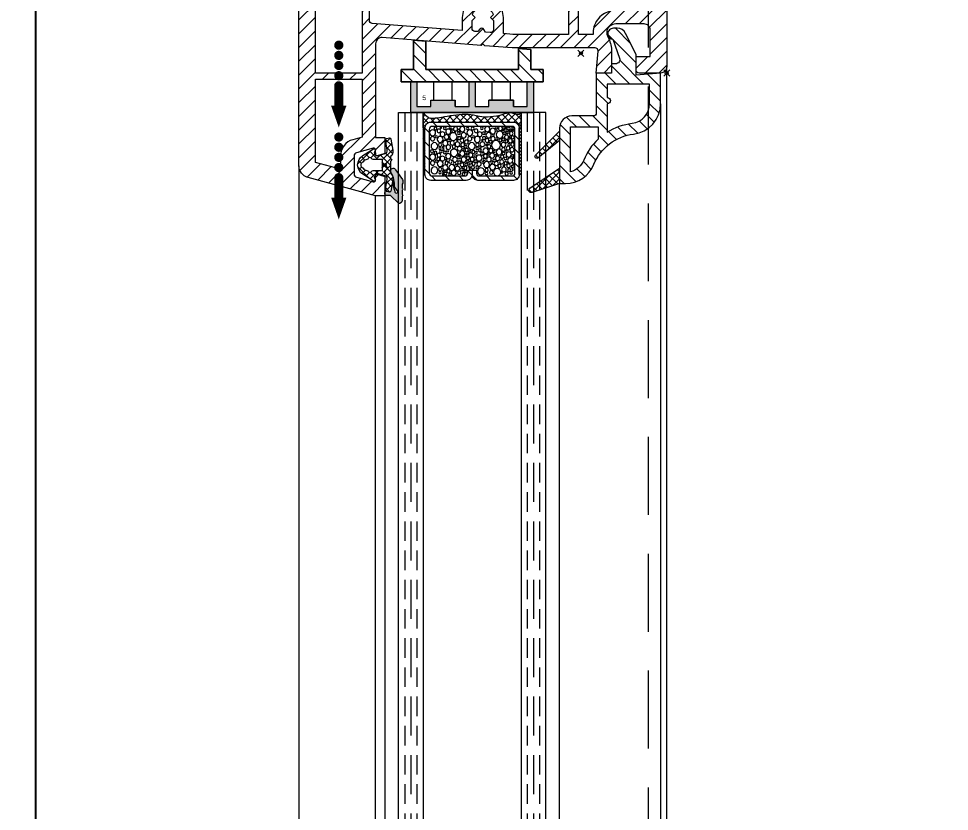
# Model space of a CAD drawing. Header units: millimetres. Extents: x -20000 to 230000, y -17405 to 25402.
# Drawn here: x 145014.8 to 145166.6, y -4592.7 to -4463.4 of the extents above; entities that cross this region are included whole.
import ezdxf

# ---------------------------------------------------------------- set-up
doc = ezdxf.new("R2010")
doc.units = ezdxf.units.MM
doc.header["$PDMODE"] = 35
doc.header["$PDSIZE"] = 0.5
doc.linetypes.add('CACHE', pattern=[9.525, 6.35, -3.175])
doc.layers.get('0').update_dxf_attribs({"lineweight": 13})
doc.layers.get('Defpoints').update_dxf_attribs({"true_color": 0xc2a584})
doc.layers.add('0 - Invisible', color=43, linetype='Continuous', lineweight=0, plot=False)
for name, color, linetype, lineweight in [('1 - Acier', 160, 'Continuous', 13), ('1 - BETON', 251, 'Continuous', 25), ('1 - Cotation', 32, 'Continuous', 13), ('1 - INTERROMPU', 253, 'CACHE', 13), ('1 - Joint', 7, 'Continuous', 13), ('1 - PVC', 7, 'Continuous', 13), ('1 - Silicone', 40, 'Continuous', 13), ('1 - Vitrage', 252, 'Continuous', 13)]:
    doc.layers.add(name, color=color, linetype=linetype, lineweight=lineweight)
doc.styles.get("Standard").update_dxf_attribs({"font": 'ARIALUNI.TTF'})
doc.styles.add('Texte Poralu', font='tahomabd.ttf')
doc.dimstyles.new('100 - 1000', dxfattribs={"dimtxt": 15, "dimasz": 15, "dimexe": 5, "dimexo": 2.5, "dimgap": 8, "dimtad": 1, "dimdec": 1, "dimtxsty": 'Texte Poralu', "dimcen": 10, "dimazin": 0, "dimtfac": 1, "dimtdec": 1, "dimtmove": 0, "dimatfit": 3, "dimfxl": 1, "dimarcsym": 0})
doc.dimstyles.new('30 - 1000', dxfattribs={"dimtxt": 10, "dimasz": 10, "dimexe": 5, "dimexo": 2.5, "dimgap": 5, "dimtad": 1, "dimdec": 1, "dimtxsty": 'Texte Poralu', "dimcen": 5, "dimazin": 0, "dimtfac": 1, "dimtdec": 1, "dimtmove": 0, "dimatfit": 3, "dimfxl": 1, "dimarcsym": 0})
pattern_1 = [(45, (-2912.3842, -784.6884), (-0.561266, 0.561266), []), (135, (-2912.3842, -784.6884), (-0.561266, -0.561266), [])]

# ---------------------------------------------------------------- blocks, each defined once
blk = doc.blocks.new('*D988')
at = {"layer": '1 - Cotation', "color": 0, "lineweight": -2, "transparency": 16777216}
for p, q in [((145020, -3805.67), (145367.5, -3805.67)), ((145362.5, -3820.67), (145362.5, -4891.27)), ((145020, -4906.27), (145367.5, -4906.27))]:
    blk.add_line(p, q, dxfattribs=at)
at = {"layer": '1 - Cotation', "color": 0, "transparency": 16777216}
for points in [[(145360, -3820.67), (145365, -3820.67), (145362.5, -3805.67)], [(145360, -4891.27), (145365, -4891.27), (145362.5, -4906.27)]]:
    blk.add_solid(points, dxfattribs=at)
at = {"layer": 'Defpoints', "color": 0, "transparency": 16777216}
for p in [(145017.5, -3805.67), (145017.5, -4906.27), (145362.5, -4906.27)]:
    blk.add_point(p, dxfattribs=at)
at = {"layer": '1 - Cotation', "color": 0, "transparency": 16777216, "insert": (145347, -4355.97), "char_height": 15, "attachment_point": 5, "rotation": 90, "style": 'Texte Poralu'}
blk.add_mtext('H', dxfattribs=at)
blk = doc.blocks.new('Rehau - M86')
at = {"layer": '1 - PVC', "linetype": 'ByBlock'}
h = blk.add_hatch(dxfattribs=at)
h.set_pattern_fill('ANSI31', color=256, scale=0.5, style=0)
h.set_pattern_definition([(225, (-60, 0), (-1.122532, 1.122532), [])])
h.paths.add_polyline_path([(-46, 39.99), (-46, 36.01)], flags=17)
edge = h.paths.add_edge_path()
edge.add_ellipse((-1, -22), major_axis=(-0.707, 0.707), ratio=1, start_angle=135, end_angle=225, ccw=False)
edge.add_line((-1, -23), (-4.5, -23))
edge.add_ellipse((-4.5, -22.5), major_axis=(0.354, 0.354), ratio=1, start_angle=135, end_angle=225, ccw=False)
edge.add_line((-5, -22.5), (-5, -20.3))
edge.add_line((-5, -20.3), (-2.7, -20.3))
edge.add_line((-2.7, -20.3), (-2.7, -16))
edge.add_ellipse((-3.7, -16), major_axis=(-0.707, 0.707), ratio=1, start_angle=225, end_angle=315)
edge.add_line((-3.7, -15), (-8.31, -15))
edge.add_ellipse((-8.31, -16.5), major_axis=(-1.06, 1.06), ratio=1, start_angle=-45, end_angle=29.2089)
edge.add_ellipse((-8.6, -16.42), major_axis=(0.849, 0.849), ratio=1, start_angle=119.2089, end_angle=160)
edge.add_line((-9.69, -16.93), (-9.47, -17.4))
edge.add_ellipse((-14, -19.51), major_axis=(3.54, 3.54), ratio=1, start_angle=315, end_angle=340, ccw=False)
edge.add_line((-9, -19.51), (-9, -23))
edge.add_line((-9, -23), (-11.5, -23))
edge.add_line((-11.5, -23), (-11.19, -19.44))
edge.add_ellipse((-11.69, -19.4), major_axis=(0.354, 0.354), ratio=1, start_angle=310, end_angle=405)
edge.add_line((-11.69, -18.9), (-25.21, -18.9))
edge.add_line((-25.21, -18.9), (-29.67, -18.55))
edge.add_line((-29.67, -18.55), (-30, -18.22))
edge.add_line((-30, -18.22), (-30.28, -18.5))
edge.add_line((-30.28, -18.5), (-46.42, -17.23))
edge.add_ellipse((-46.5, -18.23), major_axis=(0.707, 0.707), ratio=1, start_angle=40.5, end_angle=135)
edge.add_line((-47.5, -18.23), (-47.5, -33.5))
edge.add_line((-47.5, -33.5), (-46, -33.5))
edge.add_line((-46, -33.5), (-46, -36.01))
edge.add_ellipse((-46.2, -36.01), major_axis=(-0.141, 0.141), ratio=1, start_angle=150, end_angle=225, ccw=False)
edge.add_line((-46.15, -36.2), (-47.25, -36.49))
edge.add_ellipse((-47.3, -36.3), major_axis=(0.141, 0.141), ratio=1, start_angle=225, end_angle=240, ccw=False)
edge.add_ellipse((-47.3, -36.3), major_axis=(-0.141, 0.141), ratio=1, start_angle=45, end_angle=135, ccw=False)
edge.add_line((-47.5, -36.3), (-47.5, -35.55))
edge.add_ellipse((-47.8, -35.55), major_axis=(0.212, 0.212), ratio=1, start_angle=315, end_angle=420)
edge.add_line((-47.88, -35.26), (-50.63, -36))
edge.add_ellipse((-50.5, -36.48), major_axis=(-0.354, 0.354), ratio=1, start_angle=-30, end_angle=45)
edge.add_line((-51, -36.48), (-51, -39.52))
edge.add_ellipse((-50.5, -39.52), major_axis=(0.354, 0.354), ratio=1, start_angle=135, end_angle=210)
edge.add_line((-50.63, -40), (-47.88, -40.74))
edge.add_ellipse((-47.8, -40.45), major_axis=(-0.212, 0.212), ratio=1, start_angle=120, end_angle=225)
edge.add_line((-47.5, -40.45), (-47.5, -39.7))
edge.add_ellipse((-47.3, -39.7), major_axis=(0.141, 0.141), ratio=1, start_angle=30, end_angle=135, ccw=False)
edge.add_line((-47.25, -39.51), (-46.15, -39.8))
edge.add_ellipse((-46.2, -39.99), major_axis=(0.141, 0.141), ratio=1, start_angle=315, end_angle=390, ccw=False)
edge.add_line((-46, -39.99), (-46, -43))
edge.add_line((-46, -43), (-47.5, -43))
edge.add_line((-47.5, -43), (-58.52, -40.05))
edge.add_ellipse((-58, -38.12), major_axis=(1.41, 1.41), ratio=1, start_angle=135, end_angle=210, ccw=False)
edge.add_line((-60, -38.12), (-60, 38.12))
edge.add_ellipse((-58, 38.12), major_axis=(-1.41, 1.41), ratio=1, start_angle=-30, end_angle=45, ccw=False)
edge.add_line((-58.52, 40.05), (-47.5, 43))
edge.add_line((-47.5, 43), (-46, 43))
edge.add_line((-46, 43), (-46, 39.99))
edge.add_ellipse((-46.2, 39.99), major_axis=(-0.141, 0.141), ratio=1, start_angle=150, end_angle=225, ccw=False)
edge.add_line((-46.15, 39.8), (-47.25, 39.51))
edge.add_ellipse((-47.3, 39.7), major_axis=(-0.141, 0.141), ratio=1, start_angle=45, end_angle=150, ccw=False)
edge.add_line((-47.5, 39.7), (-47.5, 40.45))
edge.add_ellipse((-47.8, 40.45), major_axis=(0.212, 0.212), ratio=1, start_angle=315, end_angle=420)
edge.add_line((-47.88, 40.74), (-50.63, 40))
edge.add_ellipse((-50.5, 39.52), major_axis=(-0.354, 0.354), ratio=1, start_angle=-30, end_angle=45)
edge.add_line((-51, 39.52), (-51, 36.48))
edge.add_ellipse((-50.5, 36.48), major_axis=(0.354, 0.354), ratio=1, start_angle=135, end_angle=210)
edge.add_line((-50.63, 36), (-47.88, 35.26))
edge.add_ellipse((-47.8, 35.55), major_axis=(-0.212, 0.212), ratio=1, start_angle=120, end_angle=225)
edge.add_line((-47.5, 35.55), (-47.5, 36.3))
edge.add_ellipse((-47.3, 36.3), major_axis=(-0.141, 0.141), ratio=1, start_angle=-60, end_angle=45, ccw=False)
edge.add_line((-47.25, 36.49), (-46.15, 36.2))
edge.add_ellipse((-46.2, 36.01), major_axis=(0.141, 0.141), ratio=1, start_angle=315, end_angle=390, ccw=False)
edge.add_line((-46, 36.01), (-46, 33.5))
edge.add_line((-46, 33.5), (-47.5, 33.5))
edge.add_line((-47.5, 33.5), (-47.5, 18.23))
edge.add_ellipse((-46.5, 18.23), major_axis=(-0.707, 0.707), ratio=1, start_angle=45, end_angle=139.5)
edge.add_line((-46.42, 17.23), (-30.28, 18.5))
edge.add_line((-30.28, 18.5), (-30, 18.22))
edge.add_line((-30, 18.22), (-29.67, 18.55))
edge.add_line((-29.67, 18.55), (-25.21, 18.9))
edge.add_line((-25.21, 18.9), (-11.69, 18.9))
edge.add_ellipse((-11.69, 19.4), major_axis=(-0.354, 0.354), ratio=1, start_angle=135, end_angle=230)
edge.add_line((-11.19, 19.44), (-11.5, 23))
edge.add_line((-11.5, 23), (-9, 23))
edge.add_line((-9, 23), (-9, 19.51))
edge.add_ellipse((-14, 19.51), major_axis=(-3.54, 3.54), ratio=1, start_angle=200, end_angle=225, ccw=False)
edge.add_line((-9.47, 17.4), (-9.69, 16.93))
edge.add_ellipse((-8.6, 16.42), major_axis=(-0.849, 0.849), ratio=1, start_angle=20, end_angle=60.7911)
edge.add_ellipse((-8.31, 16.5), major_axis=(1.06, 1.06), ratio=1, start_angle=150.7911, end_angle=225)
edge.add_line((-8.31, 15), (-3.7, 15))
edge.add_ellipse((-3.7, 16), major_axis=(0.707, 0.707), ratio=1, start_angle=225, end_angle=315)
edge.add_line((-2.7, 16), (-2.7, 20.3))
edge.add_line((-2.7, 20.3), (-5, 20.3))
edge.add_line((-5, 20.3), (-5, 22.5))
edge.add_ellipse((-4.5, 22.5), major_axis=(-0.354, 0.354), ratio=1, start_angle=-45, end_angle=45, ccw=False)
edge.add_line((-4.5, 23), (-1, 23))
edge.add_ellipse((-1, 22), major_axis=(0.707, 0.707), ratio=1, start_angle=315, end_angle=405, ccw=False)
edge.add_line((0, 22), (0, -22))
edge = h.paths.add_edge_path(flags=16)
edge.add_line((-2.7, 12.8), (-2.7, -12.8))
edge.add_line((-2.7, -12.8), (-4.2, -12.8))
edge.add_line((-4.2, -12.8), (-4.6, -12.8))
edge.add_line((-4.6, -12.8), (-4.6, -11.11))
edge.add_ellipse((-5.1, -11.11), major_axis=(0.354, 0.354), ratio=1, start_angle=315, end_angle=405)
edge.add_line((-5.1, -10.61), (-6.2, -10.61))
edge.add_line((-6.2, -10.61), (-6.2, -12.8))
edge.add_line((-6.2, -12.8), (-7.8, -12.8))
edge.add_line((-7.8, -12.8), (-7.8, -10.61))
edge.add_line((-7.8, -10.61), (-8.9, -10.61))
edge.add_ellipse((-8.9, -11.11), major_axis=(-0.354, 0.354), ratio=1, start_angle=-45, end_angle=45)
edge.add_line((-9.4, -11.11), (-9.4, -12.97))
edge.add_ellipse((-8.3, -16.5), major_axis=(-2.62, 2.62), ratio=1, start_angle=-27.7047, end_angle=-10.4192)
edge.add_line((-10.4, -13.45), (-10.4, -13.45))
edge.add_ellipse((-8.31, -16.5), major_axis=(2.62, 2.62), ratio=1, start_angle=79.3681, end_angle=119.2089)
edge.add_ellipse((-8.6, -16.42), major_axis=(2.4, 2.4), ratio=1, start_angle=119.2089, end_angle=139.7515)
edge.add_line((-11.99, -16.7), (-14.4, -16.7))
edge.add_line((-14.4, -16.7), (-14.4, -10.61))
edge.add_line((-14.4, -10.61), (-16, -10.61))
edge.add_line((-16, -10.61), (-16, -16.7))
edge.add_line((-16, -16.7), (-25.13, -16.7))
edge.add_line((-25.13, -16.7), (-26.65, -16.58))
edge.add_line((-26.65, -16.58), (-26.65, -13.96))
edge.add_ellipse((-30, -13.96), major_axis=(-2.37, 2.37), ratio=1, start_angle=225, end_angle=315)
edge.add_ellipse((-30, -13.96), major_axis=(2.37, 2.37), ratio=1, start_angle=45, end_angle=135)
edge.add_line((-33.35, -13.96), (-33.35, -16.05))
edge.add_line((-33.35, -16.05), (-48.04, -14.9))
edge.add_ellipse((-48, -14.4), major_axis=(0.354, 0.354), ratio=1, start_angle=135, end_angle=220.5, ccw=False)
edge.add_line((-48.5, -14.4), (-48.5, 14.4))
edge.add_ellipse((-48, 14.4), major_axis=(-0.354, 0.354), ratio=1, start_angle=-40.5, end_angle=45, ccw=False)
edge.add_line((-48.04, 14.9), (-33.35, 16.05))
edge.add_line((-33.35, 16.05), (-33.35, 13.96))
edge.add_ellipse((-30, 13.96), major_axis=(-2.37, 2.37), ratio=1, start_angle=45, end_angle=135)
edge.add_ellipse((-30, 13.96), major_axis=(2.37, 2.37), ratio=1, start_angle=225, end_angle=315)
edge.add_line((-26.65, 13.96), (-26.65, 16.58))
edge.add_line((-26.65, 16.58), (-25.13, 16.7))
edge.add_line((-25.13, 16.7), (-16, 16.7))
edge.add_line((-16, 16.7), (-16, 10.61))
edge.add_line((-16, 10.61), (-14.4, 10.61))
edge.add_line((-14.4, 10.61), (-14.4, 16.7))
edge.add_line((-14.4, 16.7), (-11.99, 16.7))
edge.add_ellipse((-8.6, 16.42), major_axis=(-2.4, 2.4), ratio=1, start_angle=40.2485, end_angle=60.7911)
edge.add_ellipse((-8.31, 16.5), major_axis=(-2.62, 2.62), ratio=1, start_angle=60.7911, end_angle=100.6319)
edge.add_line((-10.4, 13.45), (-10.4, 13.45))
edge.add_ellipse((-8.3, 16.5), major_axis=(2.62, 2.62), ratio=1, start_angle=190.4192, end_angle=207.7047)
edge.add_line((-9.4, 12.97), (-9.4, 11.11))
edge.add_ellipse((-8.9, 11.11), major_axis=(0.354, 0.354), ratio=1, start_angle=135, end_angle=225)
edge.add_line((-8.9, 10.61), (-7.8, 10.61))
edge.add_line((-7.8, 10.61), (-7.8, 12.8))
edge.add_line((-7.8, 12.8), (-6.2, 12.8))
edge.add_line((-6.2, 12.8), (-6.2, 10.61))
edge.add_line((-6.2, 10.61), (-5.1, 10.61))
edge.add_ellipse((-5.1, 11.11), major_axis=(-0.354, 0.354), ratio=1, start_angle=135, end_angle=225)
edge.add_line((-4.6, 11.11), (-4.6, 12.8))
edge.add_line((-4.6, 12.8), (-4.2, 12.8))
edge.add_line((-4.2, 12.8), (-2.7, 12.8))
edge = h.paths.add_edge_path(flags=16)
edge.add_line((-28.25, 14.46), (-28.75, 13.96))
edge.add_line((-28.75, 13.96), (-28.31, 13.52))
edge.add_ellipse((-30, 13.96), major_axis=(1.24, 1.24), ratio=1, start_angle=239.6636, end_angle=300.3364, ccw=False)
edge.add_line((-29.56, 12.27), (-30, 12.71))
edge.add_line((-30, 12.71), (-30.44, 12.27))
edge.add_ellipse((-30, 13.96), major_axis=(-1.24, 1.24), ratio=1, start_angle=59.6636, end_angle=120.3364, ccw=False)
edge.add_line((-31.69, 13.52), (-31.25, 13.96))
edge.add_line((-31.25, 13.96), (-31.75, 14.46))
edge.add_line((-31.75, 14.46), (-31.75, 15.72))
edge.add_ellipse((-31.25, 15.72), major_axis=(0.354, 0.354), ratio=1, start_angle=49.5, end_angle=135, ccw=False)
edge.add_line((-31.29, 16.22), (-30.82, 16.25))
edge.add_line((-30.82, 16.25), (-30.47, 15.84))
edge.add_ellipse((-30.17, 16.1), major_axis=(0.283, 0.283), ratio=1, start_angle=175.5, end_angle=283.5)
edge.add_line((-29.83, 15.89), (-29.55, 16.35))
edge.add_line((-29.55, 16.35), (-28.79, 16.41))
edge.add_ellipse((-28.75, 15.91), major_axis=(-0.354, 0.354), ratio=1, start_angle=225, end_angle=319.5, ccw=False)
edge.add_line((-28.25, 15.91), (-28.25, 14.46))
edge = h.paths.add_edge_path(flags=16)
edge.add_line((-28.31, -13.52), (-28.75, -13.96))
edge.add_line((-28.75, -13.96), (-28.25, -14.46))
edge.add_line((-28.25, -14.46), (-28.25, -15.91))
edge.add_ellipse((-28.75, -15.91), major_axis=(0.354, 0.354), ratio=1, start_angle=220.5, end_angle=315, ccw=False)
edge.add_line((-28.79, -16.41), (-29.55, -16.35))
edge.add_line((-29.55, -16.35), (-29.83, -15.89))
edge.add_ellipse((-30.17, -16.1), major_axis=(-0.283, 0.283), ratio=1, start_angle=256.5, end_angle=364.5)
edge.add_line((-30.47, -15.84), (-30.82, -16.25))
edge.add_line((-30.82, -16.25), (-31.29, -16.22))
edge.add_ellipse((-31.25, -15.72), major_axis=(-0.354, 0.354), ratio=1, start_angle=45, end_angle=130.5, ccw=False)
edge.add_line((-31.75, -15.72), (-31.75, -14.46))
edge.add_line((-31.75, -14.46), (-31.25, -13.96))
edge.add_line((-31.25, -13.96), (-31.69, -13.52))
edge.add_ellipse((-30, -13.96), major_axis=(1.24, 1.24), ratio=1, start_angle=59.6636, end_angle=120.3364, ccw=False)
edge.add_line((-30.44, -12.27), (-30, -12.71))
edge.add_line((-30, -12.71), (-29.56, -12.27))
edge.add_ellipse((-30, -13.96), major_axis=(-1.24, 1.24), ratio=1, start_angle=239.6636, end_angle=300.3364, ccw=False)
h.paths.add_polyline_path([(-49.7, 0.5), (-57.3, 0.5), (-57.3, 15.23), (-57.3, 23), (-49.7, 23)], flags=16)
edge = h.paths.add_edge_path(flags=16)
edge.add_line((-49.7, 24), (-57.3, 24))
edge.add_line((-57.3, 24), (-57.3, 37.58))
edge.add_line((-57.3, 37.58), (-53.2, 38.68))
edge.add_line((-53.2, 38.68), (-53.2, 36.48))
edge.add_ellipse((-50.5, 36.48), major_axis=(-1.91, 1.91), ratio=1, start_angle=45, end_angle=120)
edge.add_line((-51.2, 33.87), (-49.7, 33.47))
edge.add_line((-49.7, 33.47), (-49.7, 24))
h.paths.add_polyline_path([(-49.7, -0.5), (-49.7, -23), (-57.3, -23), (-57.3, -15.23), (-57.3, -0.5)], flags=16)
edge = h.paths.add_edge_path(flags=16)
edge.add_line((-49.7, -24), (-49.7, -33.47))
edge.add_line((-49.7, -33.47), (-51.2, -33.87))
edge.add_ellipse((-50.5, -36.48), major_axis=(1.91, 1.91), ratio=1, start_angle=60, end_angle=135)
edge.add_line((-53.2, -36.48), (-53.2, -38.68))
edge.add_line((-53.2, -38.68), (-57.3, -37.58))
edge.add_line((-57.3, -37.58), (-57.3, -24))
edge.add_line((-57.3, -24), (-49.7, -24))
at = {"layer": '0 - Invisible'}
for p in [(-46, 38), (0, 23), (-14, 19.78), (-14, -19.78), (0, -23), (-46, -38)]:
    blk.add_point(p, dxfattribs=at)
at = {"layer": '1 - PVC', "linetype": 'ByBlock'}
for points in [[(0, -22, -0.414214), (-1, -23), (-4.5, -23, -0.414214), (-5, -22.5), (-5, -20.3), (-2.7, -20.3), (-2.7, -16, 0.414214), (-3.7, -15), (-8.31, -15, 0.335609), (-9.75, -16.09, 0.179888), (-9.69, -16.93), (-9.47, -17.4, -0.109518), (-9, -19.51), (-9, -23), (-11.5, -23), (-11.19, -19.44, 0.440011), (-11.69, -18.9), (-25.21, -18.9), (-29.67, -18.55), (-30, -18.22), (-30.28, -18.5), (-46.42, -17.23, 0.437409), (-47.5, -18.23), (-47.5, -33.5), (-46, -33.5), (-46, -36.01, -0.339454), (-46.15, -36.2), (-47.25, -36.49, -0.065543), (-47.3, -36.5, -0.414214), (-47.5, -36.3), (-47.5, -35.55, 0.493145), (-47.88, -35.26), (-50.63, -36, 0.339454), (-51, -36.48), (-51, -39.52, 0.339454), (-50.63, -40), (-47.88, -40.74, 0.493145), (-47.5, -40.45), (-47.5, -39.7, -0.493145), (-47.25, -39.51), (-46.15, -39.8, -0.339454), (-46, -39.99), (-46, -43), (-47.5, -43), (-58.52, -40.05, -0.339454), (-60, -38.12), (-60, 38.12, -0.339454), (-58.52, 40.05), (-47.5, 43), (-46, 43), (-46, 39.99, -0.339454), (-46.15, 39.8), (-47.25, 39.51, -0.493145), (-47.5, 39.7), (-47.5, 40.45, 0.493145), (-47.88, 40.74), (-50.63, 40, 0.339454), (-51, 39.52), (-51, 36.48, 0.339454), (-50.63, 36), (-47.88, 35.26, 0.493145), (-47.5, 35.55), (-47.5, 36.3, -0.493145), (-47.25, 36.49), (-46.15, 36.2, -0.339454), (-46, 36.01), (-46, 33.5), (-47.5, 33.5), (-47.5, 18.23, 0.437409), (-46.42, 17.23), (-30.28, 18.5), (-30, 18.22), (-29.67, 18.55), (-25.21, 18.9), (-11.69, 18.9, 0.440011), (-11.19, 19.44), (-11.5, 23), (-9, 23), (-9, 19.51, -0.109518), (-9.47, 17.4), (-9.69, 16.93, 0.179888), (-9.75, 16.09, 0.335609), (-8.31, 15), (-3.7, 15, 0.414214), (-2.7, 16), (-2.7, 20.3), (-5, 20.3), (-5, 22.5, -0.414214), (-4.5, 23), (-1, 23, -0.414214), (0, 22)], [(-49.7, 24), (-57.3, 24), (-57.3, 37.58), (-53.2, 38.68), (-53.2, 36.48, 0.339454), (-51.2, 33.87), (-49.7, 33.47)], [(-2.7, 12.8), (-2.7, -12.8), (-4.2, -12.8), (-4.6, -12.8), (-4.6, -11.11, 0.414214), (-5.1, -10.61), (-6.2, -10.61), (-6.2, -12.8), (-7.8, -12.8), (-7.8, -10.61), (-8.9, -10.61, 0.414214), (-9.4, -11.11), (-9.4, -12.97, 0.075565), (-10.4, -13.45), (-10.4, -13.45, 0.175611), (-11.87, -15.49, 0.089875), (-11.99, -16.7), (-14.4, -16.7), (-14.4, -10.61), (-16, -10.61), (-16, -16.7), (-25.13, -16.7), (-26.65, -16.58), (-26.65, -13.96, 0.414214), (-30, -10.61, 0.414214), (-33.35, -13.96), (-33.35, -16.05), (-48.04, -14.9, -0.391392), (-48.5, -14.4), (-48.5, 14.4, -0.391392), (-48.04, 14.9), (-33.35, 16.05), (-33.35, 13.96, 0.414214), (-30, 10.61, 0.414214), (-26.65, 13.96), (-26.65, 16.58), (-25.13, 16.7), (-16, 16.7), (-16, 10.61), (-14.4, 10.61), (-14.4, 16.7), (-11.99, 16.7, 0.089875), (-11.87, 15.49, 0.175611), (-10.4, 13.45), (-10.4, 13.45, 0.075565), (-9.4, 12.97), (-9.4, 11.11, 0.414214), (-8.9, 10.61), (-7.8, 10.61), (-7.8, 12.8), (-6.2, 12.8), (-6.2, 10.61), (-5.1, 10.61, 0.414214), (-4.6, 11.11), (-4.6, 12.8), (-4.2, 12.8)], [(-28.25, 14.46), (-28.75, 13.96), (-28.31, 13.52, -0.271098), (-29.56, 12.27), (-30, 12.71), (-30.44, 12.27, -0.271098), (-31.69, 13.52), (-31.25, 13.96), (-31.75, 14.46), (-31.75, 15.72, -0.391392), (-31.29, 16.22), (-30.82, 16.25), (-30.47, 15.84, 0.509525), (-29.83, 15.89), (-29.55, 16.35), (-28.79, 16.41, -0.437409), (-28.25, 15.91)], [(-28.31, -13.52), (-28.75, -13.96), (-28.25, -14.46), (-28.25, -15.91, -0.437409), (-28.79, -16.41), (-29.55, -16.35), (-29.83, -15.89, 0.509525), (-30.47, -15.84), (-30.82, -16.25), (-31.29, -16.22, -0.391392), (-31.75, -15.72), (-31.75, -14.46), (-31.25, -13.96), (-31.69, -13.52, -0.271098), (-30.44, -12.27), (-30, -12.71), (-29.56, -12.27, -0.271098)], [(-49.7, -24), (-49.7, -33.47), (-51.2, -33.87, 0.339454), (-53.2, -36.48), (-53.2, -38.68), (-57.3, -37.58), (-57.3, -24)]]:
    blk.add_lwpolyline(points, format="xyb", close=True, dxfattribs=at)
for points in [[(-49.7, 0.5), (-57.3, 0.5), (-57.3, 15.23), (-57.3, 23), (-49.7, 23)], [(-49.7, -0.5), (-49.7, -23), (-57.3, -23), (-57.3, -15.23), (-57.3, -0.5)]]:
    blk.add_lwpolyline(points, close=True, dxfattribs=at)
blk = doc.blocks.new('Rehau - Renfort 239353')
at = {"layer": '1 - Acier'}
h = blk.add_hatch(dxfattribs=at)
h.set_pattern_fill('ANSI31', color=256, scale=0.5, angle=5.5, style=0)
h.paths.add_polyline_path([(-20, 7.5), (-20, -7.5), (20, -7.5), (20, 7.5)], flags=16)
edge = h.paths.add_edge_path()
edge.add_arc((-20, -7.5), 2.5, 180, 270, ccw=False)
edge.add_line((-22.5, -7.5), (-22.5, 7.5))
edge.add_arc((-20, 7.5), 2.5, 90, 180, ccw=False)
edge.add_line((-20, 10), (20, 10))
edge.add_arc((20, 7.5), 2.5, 0, 90, ccw=False)
edge.add_line((22.5, 7.5), (22.5, -7.5))
edge.add_arc((20, -7.5), 2.5, -90, 0, ccw=False)
edge.add_line((20, -10), (-20, -10))
blk.add_lwpolyline([(-20, -10, -0.414214), (-22.5, -7.5), (-22.5, 7.5, -0.414214), (-20, 10), (20, 10, -0.414214), (22.5, 7.5), (22.5, -7.5, -0.414214), (20, -10)], format="xyb", close=True, dxfattribs=at)
blk.add_lwpolyline([(-20, 7.5), (-20, -7.5), (20, -7.5), (20, 7.5)], close=True, dxfattribs=at)
blk = doc.blocks.new('Symbole Drainage')
at = {"const_width": 0.75}
for points in [[(4.54, 7.06, 1), (5.29, 7.06, 1)], [(6.14, 7.45, 1), (6.89, 7.45, 1)], [(7.75, 7.85, 1), (8.5, 7.85, 1)], [(9.36, 8.25, 1), (10.11, 8.25, 1)], [(2.93, 6.66, 1), (3.68, 6.66, 1)]]:
    blk.add_lwpolyline(points, format="xyb", close=True, dxfattribs=at)
at = {"const_width": 1.5}
blk.add_lwpolyline([(0, 3.54), (0, 5.06, -0.345013), (0.76, 6.03), (3.14, 6.62)], format="xyb", dxfattribs=at)
blk.add_lwpolyline([(0, 0, 0, 2.5, 0), (0, 3.54, 2.5, 2.5, 0)], format="xyseb")
blk = doc.blocks.new('*U288')
at = {"const_width": 0.75}
for points in [[(0.09, 13.05, -1), (-0.09, 13.78, -1)], [(0.09, 11.39, -1), (-0.09, 12.12, -1)], [(0.09, 9.74, -1), (-0.09, 10.47, -1)], [(0.09, 8.08, -1), (-0.09, 8.81, -1)], [(0.09, 6.43, -1), (-0.09, 7.16, -1)]]:
    blk.add_lwpolyline(points, format="xyb", close=True, dxfattribs=at)
for points in [[(0, 3.54, 1.5, 1.5, 0), (0, 6.62, 0, 0, 0)], [(0, 0, 0, 2.5, 0), (0, 3.54, 2.5, 2.5, 0)]]:
    blk.add_lwpolyline(points, format="xyseb")
blk = doc.blocks.new('*U369')
for name, p in [('Rehau - M86', (0, 400)), ('Symbole Drainage', (-53.5, 411.84)), ('Rehau - Renfort 239353', (-25.6, 400)), ('*U288', (-53.5, 391.62)), ('*U288', (-53.5, 368.12)), ('*U288', (-53.5, 353.14))]:
    blk.add_blockref(name, p)
at = {"style": 'Texte Poralu'}
for s, insert, char_height, attachment_point in [('M86', (-25.6, 400), 4, 5), ('239353', (-25.6, 393.5), 2, 8)]:
    blk.add_mtext(s, dxfattribs=dict(at, insert=insert, char_height=char_height, attachment_point=attachment_point))
blk = doc.blocks.new('*U291')
at = {"layer": '1 - Acier'}
h = blk.add_hatch(dxfattribs=at)
h.set_pattern_fill('ANSI31', color=256, scale=0.5, style=0)
h.set_pattern_definition([(45, (-53.198, 0), (-1.12253, 1.12253), [])])
h.paths.add_polyline_path([(-1.19, 10.35, -0.414214), (-0.71, 9.87), (-0.71, 9.39), (0, 9.39), (0, 10.11, 0.414214), (-0.95, 11.06), (-6.75, 11.06, 0.414214), (-7.7, 10.11), (-7.7, 2.51, 0.414214), (-6.75, 1.56), (6.75, 1.56, 0.414214), (7.7, 2.51), (7.7, 10.11, 0.414214), (6.75, 11.06), (0.95, 11.06, 0.414214), (0, 10.11), (0, 9.39), (0.71, 9.39), (0.71, 9.87, -0.414214), (1.19, 10.35), (6.51, 10.35, -0.414214), (6.99, 9.87), (6.99, 2.75, -0.414214), (6.51, 2.27), (-6.51, 2.27, -0.414214), (-6.99, 2.75), (-6.99, 9.87, -0.414214), (-6.51, 10.35)])
at = {"layer": '1 - Silicone'}
h = blk.add_hatch(dxfattribs=at)
h.set_pattern_fill('ANSI31', color=256, scale=3, style=0)
h.set_pattern_definition([(135, (89.45962, 19.9178), (0.265165, 0.265165), [])])
h.paths.add_polyline_path([(-8, 2.51), (-7.7, 2.51), (-7.7, 10.11), (-8, 10.11)])
h = blk.add_hatch(dxfattribs=at)
h.set_pattern_fill('ANSI31', color=256, scale=3, style=0)
h.set_pattern_definition([(45, (-89.45962, 19.9178), (-0.265165, 0.265165), [])])
h.paths.add_polyline_path([(8, 10.11), (7.7, 10.11), (7.7, 2.51), (8, 2.51)])
h = blk.add_hatch(dxfattribs=at)
h.set_pattern_fill('ANSI37', color=256, scale=0.25, style=0)
h.set_pattern_definition([(45, (-53.198, 0), (-0.561266, 0.561266), []), (135, (-53.198, 0), (-0.561266, -0.561266), [])])
edge = h.paths.add_edge_path()
edge.add_arc((-6.75, 2.51), 0.95, 180, 270, ccw=False)
edge.add_line((-7.7, 2.51), (-8, 2.51))
edge.add_line((-8, 2.51), (-8, 0))
edge.add_spline(control_points=[(-8, 0), (-7.75, 0.3), (-7.07, 1.12), (-5.05, 0.73), (-1.23, 0.13), (0.48, 0.41), (1.65, 0.75), (4.92, 0.57), (6.11, -0.43), (7.45, 0.54), (7.9, 0.1), (8, 0)], knot_values=[0, 0, 0, 0, 1.112924, 3.032488, 5.381325, 7.006548, 8.100712, 8.980186, 10.784819, 12.190253, 12.587238, 12.587238, 12.587238, 12.587238], degree=3, periodic=0)
edge.add_line((8, 0), (8, 2.51))
edge.add_line((8, 2.51), (7.7, 2.51))
edge.add_arc((6.75, 2.51), 0.95, -90, 0, ccw=False)
edge.add_line((6.75, 1.56), (-6.75, 1.56))
at = {"layer": '0 - Invisible'}
for p, q in [((-8, 2.51), (-8, 0)), ((8, 2.51), (8, 0))]:
    blk.add_line(p, q, dxfattribs=at)
at = {"layer": '1 - Acier'}
blk.add_lwpolyline([(0, 9.39), (0, 10.11, 0.414214), (-0.95, 11.06), (-6.75, 11.06, 0.414214), (-7.7, 10.11), (-7.7, 2.51, 0.414214), (-6.75, 1.56), (6.75, 1.56, 0.414214), (7.7, 2.51), (7.7, 10.11, 0.414214), (6.75, 11.06), (0.95, 11.06, 0.414214), (0, 10.11)], format="xyb", dxfattribs=at)
blk.add_lwpolyline([(0.71, 9.39), (0.71, 9.87, -0.414214), (1.19, 10.35), (6.51, 10.35, -0.414214), (6.99, 9.87), (6.99, 2.75, -0.414214), (6.51, 2.27), (-6.51, 2.27, -0.414214), (-6.99, 2.75), (-6.99, 9.87, -0.414214), (-6.51, 10.35), (-1.19, 10.35, -0.414214), (-0.71, 9.87), (-0.71, 9.39)], format="xyb", close=True, dxfattribs=at)
at = {"layer": '1 - PVC'}
for centre, radius in [((-6.14, 9.44), 0.563), ((-5.22, 9.24), 0.282), ((-5.24, 9.8), 0.205), ((-4.73, 10.08), 0.13), ((-4.7, 9.6), 0.154), ((-4.39, 8.96), 0.435), ((-4.33, 9.97), 0.219), ((-4.32, 9.56), 0.16), ((-3.85, 9.55), 0.293), ((-3.7, 10.13), 0.171), ((-3.32, 8.96), 0.479), ((-2.99, 9.84), 0.435), ((-2.4, 9.14), 0.384), ((-2.12, 9.83), 0.286), ((-1.66, 9.27), 0.23), ((-1.42, 10.03), 0.232), ((-1.32, 9.57), 0.149), ((-1.09, 9.06), 0.286), ((-0.96, 9.65), 0.164), ((-0.35, 9.09), 0.156), ((0.14, 8.96), 0.267), ((0.83, 8.93), 0.241), ((1.44, 9.6), 0.563), ((2.36, 9.39), 0.282), ((2.34, 9.96), 0.205), ((3.13, 9.76), 0.302), ((3.33, 8.89), 0.472), ((4.09, 9.72), 0.597), ((4.87, 9.75), 0.154), ((5.18, 9.29), 0.384), ((5.64, 9.96), 0.283), ((6.03, 9.37), 0.243), ((6.36, 9.83), 0.229), ((6.61, 9.29), 0.138), ((-6.44, 7.27), 0.486), ((-6.44, 8.24), 0.358), ((-5.83, 7.94), 0.179), ((-5.53, 7.57), 0.277), ((-5.22, 8.34), 0.486), ((-4.83, 7.5), 0.384), ((-4.17, 8.23), 0.279), ((-4.22, 7.73), 0.13), ((-3.54, 7.99), 0.282), ((-2.8, 7.68), 0.397), ((-2.86, 8.38), 0.223), ((-2.4, 8.5), 0.128), ((-2.12, 8.11), 0.256), ((-1.63, 8.52), 0.307), ((-1.37, 7.68), 0.435), ((-0.96, 8.47), 0.236), ((-0.68, 7.4), 0.267), ((-0.71, 7.96), 0.186), ((-0.48, 8.7), 0.186), ((-0.3, 8.19), 0.22), ((0.01, 7.65), 0.337), ((0.24, 8.32), 0.276), ((0.6, 7.94), 0.219), ((1.13, 7.42), 0.486), ((1.13, 8.4), 0.358), ((1.75, 8.09), 0.179), ((2, 7.65), 0.189), ((2.36, 8.5), 0.486), ((2.75, 7.65), 0.384), ((3.19, 8.08), 0.209), ((3.59, 7.84), 0.21), ((3.95, 8.32), 0.335), ((4.16, 7.47), 0.361), ((4.47, 8.73), 0.282), ((4.82, 8.05), 0.334), ((5.18, 8.65), 0.128), ((5.46, 8.27), 0.256), ((5.44, 7.5), 0.23), ((5.95, 8.68), 0.307), ((6.21, 7.83), 0.435), ((6.56, 8.8), 0.219), ((6.72, 8.34), 0.102), ((-6.55, 6.32), 0.257), ((-5.98, 6.58), 0.256), ((-5.42, 6.96), 0.307), ((-5.11, 6.37), 0.232), ((-4.7, 6.02), 0.138), ((-4.47, 6.53), 0.23), ((-3.89, 7.12), 0.435), ((-3.97, 6.23), 0.189), ((-2.95, 6.56), 0.602), ((-2.06, 5.89), 0.366), ((-2.14, 7.35), 0.23), ((-2.23, 6.89), 0.132), ((-1.6, 6.68), 0.435), ((-1.4, 5.97), 0.162), ((-1.02, 6.94), 0.179), ((-0.89, 6.12), 0.276), ((-0.71, 6.6), 0.195), ((-0.22, 6.94), 0.362), ((-0.38, 6.3), 0.181), ((0.21, 6.43), 0.257), ((0.49, 7.09), 0.206), ((0.72, 6.5), 0.179), ((1.26, 6.14), 0.261), ((1.6, 6.73), 0.256), ((2.21, 6.25), 0.447), ((2.16, 7.12), 0.307), ((2.65, 6.81), 0.164), ((3.06, 6.22), 0.338), ((3.26, 7.02), 0.401), ((3.6, 6.37), 0.171), ((3.9, 6.94), 0.153), ((4.4, 6.44), 0.474), ((4.9, 7.21), 0.276), ((5.11, 6.02), 0.292), ((5.11, 6.68), 0.23), ((5.56, 6.32), 0.154), ((5.98, 6.84), 0.435), ((5.87, 5.79), 0.309), ((6.51, 6.07), 0.344), ((6.64, 7.04), 0.195), ((6.74, 7.37), 0.105), ((-6.44, 4.28), 0.358), ((-6.14, 5.48), 0.563), ((-5.22, 4.38), 0.486), ((-5.22, 5.27), 0.282), ((-5.24, 5.84), 0.205), ((-4.7, 5.63), 0.154), ((-4.37, 4.98), 0.435), ((-3.87, 5.65), 0.37), ((-3.8, 4.55), 0.202), ((-3.24, 4.96), 0.342), ((-2.98, 5.56), 0.277), ((-2.4, 5.17), 0.384), ((-2.4, 4.53), 0.128), ((-1.63, 4.56), 0.307), ((-1.53, 5.25), 0.309), ((-1.04, 5.61), 0.22), ((-0.94, 4.81), 0.309), ((-0.38, 4.28), 0.358), ((-0.07, 5.48), 0.563), ((0.85, 4.38), 0.486), ((0.85, 5.27), 0.282), ((0.83, 5.84), 0.205), ((1.36, 5.63), 0.154), ((1.67, 5.17), 0.384), ((1.67, 4.53), 0.128), ((2.44, 4.56), 0.307), ((2.31, 5.3), 0.138), ((2.62, 5.07), 0.17), ((2.78, 5.56), 0.299), ((3, 4.76), 0.216), ((3.4, 4.29), 0.355), ((3.88, 5.32), 0.739), ((4.61, 4.52), 0.239), ((5.11, 5.25), 0.387), ((5.08, 4.38), 0.236), ((5.62, 4.69), 0.243), ((6.03, 5.25), 0.179), ((6.23, 4.61), 0.324), ((6.59, 5.22), 0.286), ((6.72, 4.74), 0.114), ((-6.44, 3.31), 0.486), ((-5.83, 3.97), 0.179), ((-5.42, 3), 0.307), ((-4.83, 3.54), 0.384), ((-4.16, 3.99), 0.381), ((-3.88, 3.12), 0.422), ((-3.08, 3.92), 0.63), ((-2.78, 3.14), 0.112), ((-2.21, 2.94), 0.203), ((-2.12, 4.15), 0.256), ((-2.14, 3.38), 0.23), ((-1.6, 2.72), 0.435), ((-1.37, 3.71), 0.435), ((-0.38, 3.31), 0.486), ((0.24, 3.97), 0.179), ((0.65, 3), 0.307), ((1.24, 3.54), 0.384), ((1.95, 4.15), 0.256), ((1.93, 3.38), 0.23), ((2.47, 2.72), 0.435), ((2.7, 3.71), 0.435), ((3.36, 3.03), 0.463), ((3.48, 3.68), 0.167), ((4.03, 4.31), 0.192), ((4.5, 3.63), 0.567), ((4.06, 3), 0.0725), ((5.03, 3.08), 0.186), ((5.31, 3.38), 0.181), ((5.62, 4.02), 0.343), ((5.51, 2.9), 0.232), ((5.77, 3.28), 0.186), ((6, 3), 0.0923), ((6.13, 3.97), 0.106), ((6.38, 3.43), 0.307), ((6.61, 4.05), 0.263), ((6.72, 2.9), 0.156), ((-5.98, 2.61), 0.256), ((-5.1, 2.47), 0.125), ((-4.47, 2.56), 0.23), ((-3.58, 2.47), 0.165), ((-3.24, 2.86), 0.171), ((-2.7, 2.67), 0.343), ((-0.71, 2.61), 0.2), ((0.09, 2.61), 0.256), ((1.6, 2.56), 0.23), ((3.96, 2.51), 0.217), ((4.62, 2.61), 0.33), ((5.16, 2.51), 0.186), ((5.54, 2.46), 0.106), ((5.98, 2.61), 0.229), ((6.33, 2.85), 0.149), ((6.59, 2.54), 0.149)]:
    blk.add_circle(centre, radius, dxfattribs=at)
at = {"layer": '1 - Silicone'}
for points in [[(-8, 10.11), (-7.7, 10.11), (-7.7, 2.51), (-8, 2.51)], [(8, 10.11), (7.7, 10.11), (7.7, 2.51), (8, 2.51)]]:
    blk.add_lwpolyline(points, close=True, dxfattribs=at)
blk.add_open_spline([(-8, 0), (-7.75, 0.3), (-7.07, 1.12), (-5.05, 0.73), (-1.23, 0.13), (0.48, 0.41), (1.65, 0.75), (4.92, 0.57), (6.11, -0.43), (7.45, 0.54), (7.9, 0.1), (8, 0)], degree=3, knots=[0, 0, 0, 0, 1.112924, 3.032488, 5.381325, 7.006548, 8.100712, 8.980186, 10.784819, 12.190253, 12.587238, 12.587238, 12.587238, 12.587238], dxfattribs=at)
blk = doc.blocks.new('Rehau - Support calle de vitrage')
at = {"layer": '1 - PVC'}
h = blk.add_hatch(dxfattribs=at)
h.set_pattern_fill('ANSI31', color=256, scale=0.5, angle=180, style=0)
h.set_pattern_definition([(225, (-99742.6855, -319414.7135), (1.122532015, -1.122532015), [])])
h.paths.add_polyline_path([(7.57, 4.05), (7.57, 0.6), (9.57, 0.75), (9.57, 4.05), (11.59, 4.05), (11.59, 6.05), (-11.59, 6.05), (-11.59, 4.05), (-9.57, 4.05), (-9.57, -0.75), (-7.57, -0.6), (-7.57, 4.05)])
for p, q in [((-11.59, 4.05), (-11.59, 6.05)), ((-11.59, 6.05), (11.59, 6.05)), ((11.59, 6.05), (11.59, 4.05)), ((-9.57, 4.05), (-11.59, 4.05)), ((-9.57, -0.75), (-9.57, 4.05)), ((7.57, 4.05), (-7.57, 4.05)), ((-7.57, 4.05), (-7.57, -0.6)), ((7.57, 0.6), (7.57, 4.05)), ((11.59, 4.05), (9.57, 4.05)), ((9.57, 4.05), (9.57, 0.75)), ((9.57, 0.75), (7.57, 0.6)), ((-7.57, -0.6), (-9.57, -0.75))]:
    blk.add_line(p, q, dxfattribs=at)
blk.add_lwpolyline([(-11.59, 6.05), (-11.59, 4.05), (-9.57, 4.05), (-9.57, -0.75), (-7.57, -0.6), (-7.57, 4.05), (7.57, 4.05), (7.57, 0.6), (9.57, 0.75), (9.57, 4.05), (11.59, 4.05), (11.59, 6.05)], close=True, dxfattribs=at)
blk = doc.blocks.new('Rehau - Doucine 16.5x18')
at = {"layer": '1 - Joint', "linetype": 'ByBlock'}
h = blk.add_hatch(dxfattribs=at)
h.set_pattern_fill('ANSI37', color=256, scale=0.25, style=0)
h.set_pattern_definition(pattern_1)
h.paths.add_polyline_path([(-8.5, 15.5), (-8.5, 18), (-12.97, 19.48, 0.080019), (-13.1, 19.5, 0.414214), (-13.5, 19.1, 0.24877), (-13.32, 18.77)])
h = blk.add_hatch(dxfattribs=at)
h.set_pattern_fill('ANSI37', color=256, scale=0.25, style=0)
h.set_pattern_definition(pattern_1)
h.paths.add_polyline_path([(-8.5, 9.5), (-8.5, 11), (-12.01, 13.86, 0.631799), (-12.5, 13.62, 0.198912), (-12.41, 13.41)])
at = {"layer": '1 - PVC', "linetype": 'ByBlock'}
h = blk.add_hatch(dxfattribs=at)
h.set_pattern_fill('ANSI31', color=256, scale=0.5, style=0)
h.set_pattern_definition([(45, (-2912.3842, -784.6884), (-1.122532, 1.122532), [])])
h.paths.add_polyline_path([(-3, 7, -0.414214), (-2.5, 6.5), (-2.5, 0), (0, 0), (0, -1.5), (0.66, -1.5, -0.520567), (1.31, -2.44), (0.2, -5.5, 0.381131), (-0.6, -6.4, 0.414214), (0.3, -7.3), (0.94, -7.3, 0.285279), (2.29, -6.46), (4, -3), (4, 0.35), (8, 0), (8, 5, 0.379901), (3.59, 9.96, -0.272736), (-2.87, 14.89, 0.304849), (-7.5, 18), (-8.5, 18), (-8.5, 15.5), (-8.5, 11), (-8.5, 9.5), (-8.5, 9, 0.414214), (-6.5, 7)])
h.paths.add_polyline_path([(-6.7, 8.8), (-6.7, 16.1, -0.237024), (-4.54, 14.21, 0.106788), (-2.2, 10.79), (-2.2, 8.8)], flags=16)
h.paths.add_polyline_path([(-0.7, 9.63, 0.111788), (3.38, 8.18, -0.379901), (6.2, 5), (6.2, 1.8), (-0.7, 1.8), (-0.7, 4, 1), (-0.7, 5)], flags=16)
at = {"layer": '1 - Joint', "linetype": 'ByBlock'}
for points in [[(-8.5, 18), (-12.97, 19.48, 0.080019), (-13.1, 19.5, 0.414214), (-13.5, 19.1, 0.24877), (-13.32, 18.77), (-8.5, 15.5)], [(-8.5, 11), (-12.01, 13.86, 0.172454), (-12.2, 13.92, 0.414214), (-12.5, 13.62, 0.198912), (-12.41, 13.41), (-8.5, 9.5)]]:
    blk.add_lwpolyline(points, format="xyb", dxfattribs=at)
at = {"layer": '1 - PVC', "linetype": 'ByBlock'}
for points in [[(0.3, -7.3, -0.414214), (-0.6, -6.4, -0.381131), (0.2, -5.5), (1.31, -2.44, 0.520567), (0.66, -1.5), (0, -1.5), (0, 0), (-2.5, 0), (-2.5, 6.5, 0.414214), (-3, 7), (-6.5, 7, -0.414214), (-8.5, 9), (-8.5, 9.5), (-8.5, 11), (-8.5, 15.5), (-8.5, 18), (-7.5, 18, -0.304849), (-2.87, 14.89, 0.272736), (3.59, 9.96, -0.379901), (8, 5), (8, 0), (4, 0.35), (4, -3), (2.29, -6.46, -0.285279), (0.94, -7.3)], [(-2.2, 10.79, -0.106788), (-4.54, 14.21, 0.237024), (-6.7, 16.1), (-6.7, 8.8), (-2.2, 8.8)], [(3.38, 8.18, -0.379901), (6.2, 5), (6.2, 1.8), (-0.7, 1.8), (-0.7, 4, 1), (-0.7, 5), (-0.7, 9.63, 0.111788)]]:
    blk.add_lwpolyline(points, format="xyb", close=True, dxfattribs=at)
blk = doc.blocks.new('*U293')
at = {"layer": '1 - Joint', "linetype": 'ByBlock'}
blk.add_hatch(color=256, dxfattribs=at).paths.add_polyline_path([(2.84, 3.14), (2.84, 3.78, 0.57735), (2.84, 4.13), (2.84, 4.79, 0.57735), (2.84, 5.13), (2.84, 5.85, 0.419335), (2.27, 6.28), (0.94, 4.97), (0.31, 5, 0.477659), (0, 4.65), (0.11, 4.02, -0.406954), (0.36, 4.36), (0.75, 4.43, -0.418679), (0.98, 4.27), (1.3, 2.36, -0.125286), (1.66, 4.3, -1.387029), (2.11, 4.3), (1.59, 3.57, -0.153631), (1.05, 1.3, 0.167659), (0.93, 1.03), (0.93, 0.96, 0.744987), (1.78, 0.78), (2.91, 2.37, 0.250622)])
h = blk.add_hatch(dxfattribs=at)
h.set_pattern_fill('ANSI37', color=256, scale=0.25, style=0)
h.paths.add_polyline_path([(0.93, 0.96, -0.041156), (0.93, 1.03), (0.93, 1.36, 0.277105), (1.3, 2.36), (0.98, 4.27, 0.414214), (0.75, 4.43), (0.36, 4.36, 0.406954), (0.11, 4.02), (0.4, 2.34, -0.388879), (0.04, 1.77), (-1.23, 1.43, -0.414214), (-1.53, 1.73), (-1.53, 2.01), (-1.71, 2.01), (-1.54, 2.38, 0.109518), (-1.53, 2.46, 0.414214), (-1.73, 2.66, 0.140872), (-1.83, 2.63), (-3.58, 1.54, 0.258271), (-4.42, 0.01, 0.258271), (-3.58, -1.51), (-1.83, -2.61, 0.140872), (-1.73, -2.64, 0.414214), (-1.53, -2.44, 0.109518), (-1.54, -2.35), (-1.71, -1.99), (-1.53, -1.99), (-1.53, -1.79, -0.414214), (-1.23, -1.49), (0.04, -1.83, -0.388879), (0.4, -2.4), (0.1, -4.07, 0.043661), (0.1, -4.1, 0.36397), (0.27, -4.3), (0.76, -4.39, 0.037727), (0.79, -4.39, 0.370694), (0.99, -4.22), (1.31, -2.39, 0.271381), (0.93, -1.34), (0.93, -0.99, 1), (0.93, -0.59)])
h.paths.add_polyline_path([(-0.37, 0.71), (-0.37, -0.69, -0.414214), (-0.57, -0.89), (-1.9, -0.89, 0.267949), (-2.16, -1.04, -0.267949), (-2.42, -1.19, -0.271324), (-2.68, -1.04, 0.243431), (-2.91, -0.88, -0.210605), (-3.54, -0.52, 0.11634), (-3.65, -0.43, -0.281921), (-3.92, 0.01, -0.281921), (-3.65, 0.46, 0.11634), (-3.54, 0.55, -0.210605), (-2.91, 0.91, 0.243431), (-2.68, 1.06, -0.271324), (-2.42, 1.21, -0.267949), (-2.16, 1.06, 0.267949), (-1.9, 0.91), (-0.57, 0.91, -0.414214)], flags=16)
at = {"layer": '0 - Invisible', "linetype": 'ByBlock'}
blk.add_point((0, 0), dxfattribs=at)
at = {"layer": '1 - Joint', "linetype": 'ByBlock'}
for points in [[(2.11, 4.3), (1.59, 3.57, -0.153631), (1.05, 1.3, 1.13268), (1.78, 0.78), (2.91, 2.37, 0.250622), (2.84, 3.14), (2.84, 3.78, 0.57735), (2.84, 4.13), (2.84, 4.79, 0.57735), (2.84, 5.13), (2.84, 5.85, 0.419335), (2.27, 6.28), (0.94, 4.97), (0.31, 5, 0.477659), (0, 4.65), (0.4, 2.34, -0.388879), (0.04, 1.77), (-1.23, 1.43, -0.414214), (-1.53, 1.73), (-1.53, 2.01), (-1.71, 2.01), (-1.54, 2.38, 0.109518), (-1.53, 2.46, 0.414214), (-1.73, 2.66, 0.140872), (-1.83, 2.63), (-3.58, 1.54, 0.258271), (-4.42, 0.01, 0.258271), (-3.58, -1.51), (-1.83, -2.61, 0.140872), (-1.73, -2.64, 0.414214), (-1.53, -2.44, 0.109518), (-1.54, -2.35), (-1.71, -1.99), (-1.53, -1.99), (-1.53, -1.79, -0.414214), (-1.23, -1.49), (0.04, -1.83, -0.388879), (0.4, -2.4), (0.1, -4.07, 0.043661), (0.1, -4.1, 0.36397), (0.27, -4.3), (0.76, -4.39, 0.037727), (0.79, -4.39, 0.370694), (0.99, -4.22), (1.31, -2.39, 0.271381), (0.93, -1.34), (0.93, -0.99, 1), (0.93, -0.59), (0.93, 1.36, 0.277105), (1.3, 2.36, -0.125286), (1.66, 4.3, -1.387029)], [(-3.65, 0.46, 0.11634), (-3.54, 0.55, -0.210605), (-2.91, 0.91, 0.243431), (-2.68, 1.06, -0.271324), (-2.42, 1.21, -0.267949), (-2.16, 1.06, 0.267949), (-1.9, 0.91), (-0.57, 0.91, -0.414214), (-0.37, 0.71), (-0.37, -0.69, -0.414214), (-0.57, -0.89), (-1.9, -0.89, 0.267949), (-2.16, -1.04, -0.267949), (-2.42, -1.19, -0.271324), (-2.68, -1.04, 0.243431), (-2.91, -0.88, -0.210605), (-3.54, -0.52, 0.11634), (-3.65, -0.43, -0.281921), (-3.92, 0.01, -0.281921)]]:
    blk.add_lwpolyline(points, format="xyb", close=True, dxfattribs=at)
blk.add_lwpolyline([(1.3, 2.36), (0.98, 4.27, 0.414214), (0.75, 4.43), (0.36, 4.36, 0.406954), (0.11, 4.02)], format="xyb", dxfattribs=at)
blk = doc.blocks.new('*U289')
at = {"layer": '1 - PVC', "linetype": 'ByBlock', "lineweight": -2}
h = blk.add_hatch(color=0, dxfattribs=at)
h.dxf.hatch_style = 1
h.paths.add_polyline_path([(-2.75, -4), (-0.5, -4), (-0.5, 0), (0.5, 0), (0.5, -4), (2.75, -4), (2.75, -3), (6.75, -3), (6.75, -4), (9, -4), (9, 0), (10, 0), (10, -5), (-10, -5), (-10, 0), (-9, 0), (-9, -4), (-6.75, -4), (-6.75, -3), (-2.75, -3)])
at = {"layer": '1 - PVC', "color": 0, "linetype": 'ByBlock', "lineweight": -2}
for p, q in [((-10, -5), (-10, 0)), ((-10, 0), (-9, 0)), ((-10, 0), (10, 0)), ((-10, -5), (-10, 0)), ((-9, 0), (-9, -4)), ((-9, 0), (-9, -4)), ((-6.25, -3), (-6.25, 0)), ((-3.25, -3), (-3.25, 0)), ((-0.5, -4), (-0.5, 0)), ((-0.5, 0), (0.5, 0)), ((-0.5, -4), (-0.5, 0)), ((0.5, 0), (0.5, -4)), ((0.5, 0), (0.5, -4)), ((3.25, -3), (3.25, 0)), ((6.25, -3), (6.25, 0)), ((9, -4), (9, 0)), ((9, 0), (10, 0)), ((9, -4), (9, 0)), ((10, 0), (10, -5)), ((10, 0), (10, -5)), ((-6.75, -4), (-6.75, -3)), ((-6.75, -3), (-2.75, -3)), ((-6.75, -3), (-2.75, -3)), ((-6.75, -4), (-6.75, -3)), ((-2.75, -3), (-2.75, -4)), ((-2.75, -4), (-2.75, -3)), ((2.75, -4), (2.75, -3)), ((2.75, -3), (6.75, -3)), ((6.75, -3), (2.75, -3)), ((2.75, -4), (2.75, -3)), ((6.75, -3), (6.75, -4)), ((6.75, -4), (6.75, -3)), ((-9, -4), (-6.75, -4)), ((-9, -4), (-6.75, -4)), ((-2.75, -4), (-0.5, -4)), ((-2.75, -4), (-0.5, -4)), ((0.5, -4), (2.75, -4)), ((0.5, -4), (2.75, -4)), ((6.75, -4), (9, -4)), ((6.75, -4), (9, -4)), ((10, -5), (-10, -5)), ((10, -5), (-10, -5)), ((-10, -5), (10, -5))]:
    blk.add_line(p, q, dxfattribs=at)
at = {"color": 0, "linetype": 'ByBlock', "lineweight": -2}
blk.add_text('5', height=0.8, dxfattribs=at).set_placement((-8.12, -2.98))
blk = doc.blocks.new('*U370')
at = {"layer": '0 - Invisible'}
blk.add_point((-5, 380.22), dxfattribs=at)
at = {"layer": '1 - PVC'}
for p, q in [((9, -1), (9, 378)), ((8, 372), (8, 5)), ((-51, 361.88), (-51, 15.12)), ((-8.5, 18), (-8.5, 359)), ((-38.5, 20), (-38.5, 357)), ((-37, 357), (-37, 20))]:
    blk.add_line(p, q, dxfattribs=at)
at = {"layer": '1 - Vitrage', "linetype": 'CACHE', "ltscale": 0.5}
for p, q in [((-33.75, 370.56), (-33.75, 6.44)), ((-31.75, 370.56), (-31.75, 6.44)), ((-13.75, 370.56), (-13.75, 6.44)), ((-11.75, 370.56), (-11.75, 6.44))]:
    blk.add_line(p, q, dxfattribs=at)
at = {"layer": '1 - Vitrage', "linetype": 'CACHE'}
for p, q in [((-32.75, 370.56), (-32.75, 6.44)), ((-12.75, 370.56), (-12.75, 6.44))]:
    blk.add_line(p, q, dxfattribs=at)
at = {"layer": '1 - Vitrage'}
for points in [[(-34.75, 370.56), (-30.75, 370.56), (-30.75, 6.44), (-34.75, 6.44)], [(-10.75, 370.56), (-14.75, 370.56), (-14.75, 6.44), (-10.75, 6.44)]]:
    blk.add_lwpolyline(points, close=True, dxfattribs=at)
at = {"xscale": -1, "rotation": 180}
for name, p in [('Rehau - Doucine 16.5x18', (0, 377)), ('Rehau - Support calle de vitrage', (-22.75, 381.61)), ('*U291', (-22.75, 370.56)), ('*U293', (-37, 362.02))]:
    blk.add_blockref(name, p, dxfattribs=at)
blk.add_blockref('*U289', (-22.75, 375.56))
blk = doc.blocks.new('*D982')
at = {"layer": 'Defpoints', "color": 0, "lineweight": -2, "transparency": 16777216}
blk.add_line((145120, -3615.67), (145155.99, -3615.67), dxfattribs=at)
at = {"layer": 'Defpoints', "color": 0, "transparency": 16777216}
for p in [(145117.5, -3615.67), (145117.5, -3615.67), (140000, -6005.67)]:
    blk.add_point(p, dxfattribs=at)
at = {"layer": 'Defpoints', "color": 0, "transparency": 16777216, "insert": (145139.25, -3605.46), "char_height": 10, "attachment_point": 5, "style": 'Texte Poralu'}
blk.add_mtext('2390', dxfattribs=at)
blk = doc.blocks.new('*D983')
at = {"layer": 'Defpoints', "color": 0, "lineweight": -2, "transparency": 16777216}
blk.add_line((145420, -3505.67), (145455.99, -3505.67), dxfattribs=at)
at = {"layer": 'Defpoints', "color": 0, "transparency": 16777216}
for p in [(145417.5, -3505.67), (145417.5, -3505.67), (140000, -6005.67)]:
    blk.add_point(p, dxfattribs=at)
at = {"layer": 'Defpoints', "color": 0, "transparency": 16777216, "insert": (145439.25, -3495.46), "char_height": 10, "attachment_point": 5, "style": 'Texte Poralu'}
blk.add_mtext('2500', dxfattribs=at)

msp = doc.modelspace()

# ---------------------------------------------------------------- linework, layer by layer
at = {"layer": '1 - BETON', "ltscale": 2}
msp.add_lwpolyline([(145017.5, -3795.67), (145017.5, -4906.27), (145032.5, -4906.27)], dxfattribs=at)
at = {"layer": '1 - INTERROMPU', "ltscale": 2}
msp.add_line((145117.5, -4906.27), (145117.5, -3615.67), dxfattribs=at)

# ---------------------------------------------------------------- block references
for name, p in [('*U369', (145120.5, -4849.27)), ('*U370', (145111.5, -4849.27))]:
    msp.add_blockref(name, p)

# ---------------------------------------------------------------- dimensions: what is measured, and where the dimension line sits
at = {"layer": '1 - Cotation'}
dim = msp.add_linear_dim(base=(145362.5, -4906.27), p1=(145017.5, -3805.67), p2=(145017.5, -4906.27), angle=90, text='H', dimstyle='100 - 1000', dxfattribs=at)
dim.commit()
dim.dimension.update_dxf_attribs({"geometry": '*D988', "text_midpoint": (145347, -4355.97)})
at = {"layer": 'Defpoints'}
for feature_location, picture, middle in [((145417.5, -3505.67), '*D983', (145439.25, -3495.46)), ((145117.5, -3615.67), '*D982', (145139.25, -3605.46))]:
    dim = msp.add_ordinate_dim(feature_location=feature_location, offset=(0, 0), dtype=0, origin=(140000, -6005.67), dimstyle='30 - 1000', dxfattribs=at)
    dim.commit()
    dim.dimension.update_dxf_attribs({"geometry": picture, "text_midpoint": middle})

doc.saveas('drawing.dxf')
